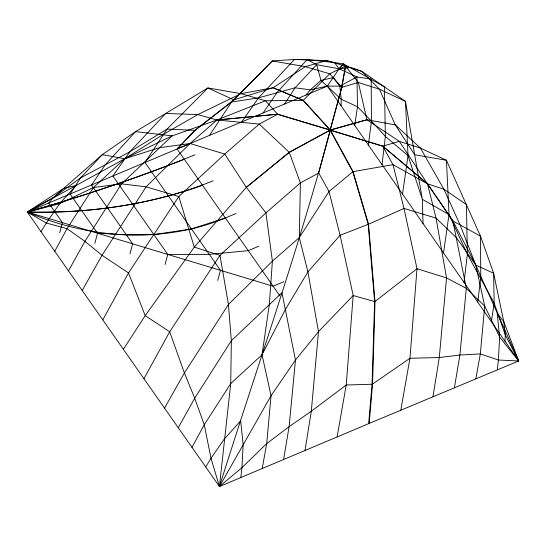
<?xml version="1.0" encoding="UTF-8"?>
<svg xmlns="http://www.w3.org/2000/svg" width="546" height="546" viewBox="0 0 546 546"><rect width="100%" height="100%" fill="white"/><g stroke="black" fill="none" stroke-linecap="round" stroke-linejoin="round"><path stroke-width="0.82" d="M372.051 384.425L374.604 301.842L368.222 224.338L352.784 171.669L330.132 130.173L382.766 146.205L427.504 183.838L452.914 220.966L475.778 265.083L518.7 360.954L368.652 423.662L372.051 384.425L409.957 358.272L439.284 357.521L459.903 355.023L480.33 353.924L498.409 360.026L518.7 360.954L503.801 321.71L493.625 273.253L480.494 236.165L446.464 160.299L420.42 148.068L399.317 141.359L366.898 119.731L330.173 130.016L289.243 152.32L246.328 187.346L194.28 247.147L145.202 315.643L123.369 349.29M382.036 164.639L385.36 136.404L384.452 86.807L343.591 63.923L334.507 62.578L326.412 60.606L305.31 66.653L273.116 87.722L233.777 99.857L207.924 87.967L167.096 129.088L129.784 151.87L80.678 177.778L53.092 197.795L27.3 212.039L46.328 223.021L67.028 228.665L84.91 241.366L102.054 255.296L128.522 272.952L145.202 315.643L169.69 331.77L184.391 372.945L194.697 398.225L204.265 424.74L211.009 458.312L219.431 486.547L369.192 423.437L372.556 384.213L375.02 301.665L368.536 224.208L353.037 171.56L330.364 130.078C298.177 250.327 256.845 367.881 219.431 486.547L27.3 212.039L63.746 188.35L102.307 154.654L135.572 131.613L207.924 87.967L240.977 93.646L265.486 100.751L303.207 100.368L329.723 73.799L345.502 66.046L361.909 71.396L405.466 101.399L422.345 199.331L408.012 155.658L405.466 101.399L379.422 89.182L358.34 82.494L341.816 87.299L330.255 130.139L289.271 152.354L246.328 187.346L265.936 212.899L272.393 261.159L269.321 304.525L262.039 354.784L271.041 395.734L266.714 443.577L262.216 468.516M341.038 105.74L341.257 99.249L339.81 86.132L333.183 77.607L320.966 80.405L310.326 89.844L305.944 95.072M505.036 341.325L505.255 334.828L503.801 321.71L497.174 313.186L499.631 337.059L498.409 360.026L497.263 369.915M372.556 384.213L346.219 385.019L311.309 411.227L289.1 426.699L266.714 443.577L241.96 467.649L219.431 486.547L230.733 383.579L231.347 340.724L228.44 304.484L219.983 255.344L265.936 212.899L300.382 182.883L318.7 173.041L330.173 130.016L382.787 146.151L427.504 183.825L452.914 220.973L466.311 288.363L459.903 355.023L454.395 387.831M240.827 477.532L241.96 467.649L243.161 444.69L240.677 420.829L224.31 439.004L211.009 458.312L205.705 466.939M464.032 282.425L467.356 254.197L466.455 204.6L443.905 189.182L427.504 183.825L392.983 164.674L382.766 146.205M368.373 145.004L371.451 121.116L371.171 79.115L356.961 76.938L339.114 68.769L316.68 64.687L307.091 59.637L294.458 59.453L272.345 60.934L231.579 102.027L195.12 130.262L177.354 148.853L327.375 86.111L339.81 86.132L356.961 76.938L357.487 106.77L354.702 125.375M477.702 302.061L480.78 278.167L480.494 236.165L452.914 220.966M402.532 194.089L408.012 155.658L385.36 136.404L371.451 121.116L357.487 106.77L341.257 99.249L320.966 80.405L316.68 64.687L295.072 87.797L284.507 104.033M443.529 252.982L449.01 214.551L446.464 160.299L414.585 154.695L395.256 124.85L379.422 89.182L361.909 71.396L350.621 67.479L339.114 68.769L327.375 86.111L310.326 89.844L295.072 87.797L258.517 97.85L231.579 102.027L209.5 135.408M491.366 321.69L494.144 303.085L493.625 273.253L475.778 265.083L456.381 237.653L436.049 218.1L404.013 208.442L368.222 224.338M305.009 450.484L311.309 411.227L318.489 331.647L307.917 271.874L299.317 237.633L300.382 182.883L289.243 152.32M432.958 396.785L439.284 357.521L446.532 277.914L436.049 218.1L427.504 183.838L399.317 141.359L382.787 146.151M283.613 459.5L289.1 426.699L295.461 360.067L281.954 292.717L231.347 340.724L194.697 398.225L178.262 427.723M341.816 87.299L345.516 66.046L343.591 63.923L339.114 68.769L334.507 62.578L307.091 59.637L277.102 92.438L263.076 113.002M337.1 436.957L346.219 385.019L353.187 295.516L340.097 235.265L329.013 191.523L318.768 173.062M400.805 410.223L409.957 358.272L417.001 268.741L404.013 208.442L392.983 164.674L352.784 171.669M273.116 87.722L303.166 100.389L330.071 130.084L341.748 87.278L345.502 66.046L343.584 63.916L339.114 68.769M475.832 378.869L480.33 353.924L484.705 306.067L475.778 265.083L459.944 224.529L443.905 189.182L420.42 148.068L395.256 124.85L366.919 119.772L330.255 130.139L277.566 114.264L216.967 119.997L172.167 135.858L135.572 131.613L105.542 164.435L91.496 185.005L132.658 243.837L129.962 253.883M59.726 232.692L62.421 222.638L48.696 203.03L53.092 197.795L63.746 188.35L75.996 185.538L124.809 158.709L172.167 135.865L121.56 183.865L84.91 241.366L68.475 270.864M94.84 243.291L97.536 233.238L70.1 194.014L80.678 177.778L102.307 154.654L124.809 158.709L159.541 147.666L190.056 143.523L224.775 154.081L246.328 187.346M165.076 264.482L167.779 254.436L112.892 175.996L129.784 151.87L165.779 113.452L197.816 114.571L216.974 119.984L277.58 114.21L330.296 129.989L303.207 100.368L273.034 87.756L240.977 93.646L197.816 114.571L163.063 134.528L124.809 158.709L93.502 187.503L67.028 228.665L54.75 251.256M217.758 280.385L220.454 270.331L144.99 162.483L167.096 129.088L194.881 130.364L233.947 99.788L272.345 60.934L305.31 66.653L329.723 73.799L341.748 87.278M191.98 447.331L204.265 424.74L230.733 383.579L262.039 354.784L285.442 309.384L307.917 271.874L340.097 235.265L368.536 224.208M102.784 319.881L128.522 272.952L178.815 196.519L224.775 154.081L259.227 124.092L277.566 114.264M143.953 378.699L169.69 331.77L219.983 255.344L194.28 247.147L178.815 196.519L146.103 186.841L121.56 183.865L93.502 187.503L59.63 203.713L27.3 212.039L273.13 286.227L283.763 281.756M82.193 290.465L102.054 255.296L146.103 186.841L190.056 143.523L216.967 119.997L259.227 124.092L289.271 152.354M164.537 408.115L184.391 372.945L228.44 304.484L272.393 261.159L299.297 237.626L329.013 191.523L353.037 171.56M219.431 486.547L271.041 395.734L295.461 360.067L318.489 331.647L353.187 295.516L375.02 301.665M41.025 231.647L46.328 223.021L59.63 203.713L75.996 185.538L27.3 212.039A227.812 183.599 20.1 0 0 225.382 217.984L236.008 213.506M241.646 121.963L258.517 97.85L294.458 59.453L326.412 60.606L345.502 66.046L358.34 82.494L366.919 119.772M194.881 130.364L177.088 148.962L279.948 295.973M374.604 301.842L417.001 268.741L446.532 277.914L466.311 288.363L484.705 306.067L499.631 337.059L518.7 360.954L505.255 334.828L494.144 303.085L467.356 254.197L449.01 214.551L422.345 199.331L423.034 223.532M213.145 180.822C154.395 204.477 90.418 213.554 27.3 212.039L187.722 144.492M202.511 185.299A464.646 374.474 20.1 0 1 27.3 212.039C84.084 195.802 140.267 177.191 194.936 154.798M258.879 246.185L248.246 250.662L209.289 254.375L167.779 254.436M216.974 119.984L265.486 100.751L277.58 114.21M225.382 217.984L191.482 228.924L153.897 234.603L126.358 234.835L97.536 233.238M327.375 86.111L518.7 360.954M184.302 159.275A1837.966 1481.271 20.1 0 1 27.3 212.039"/></g></svg>
